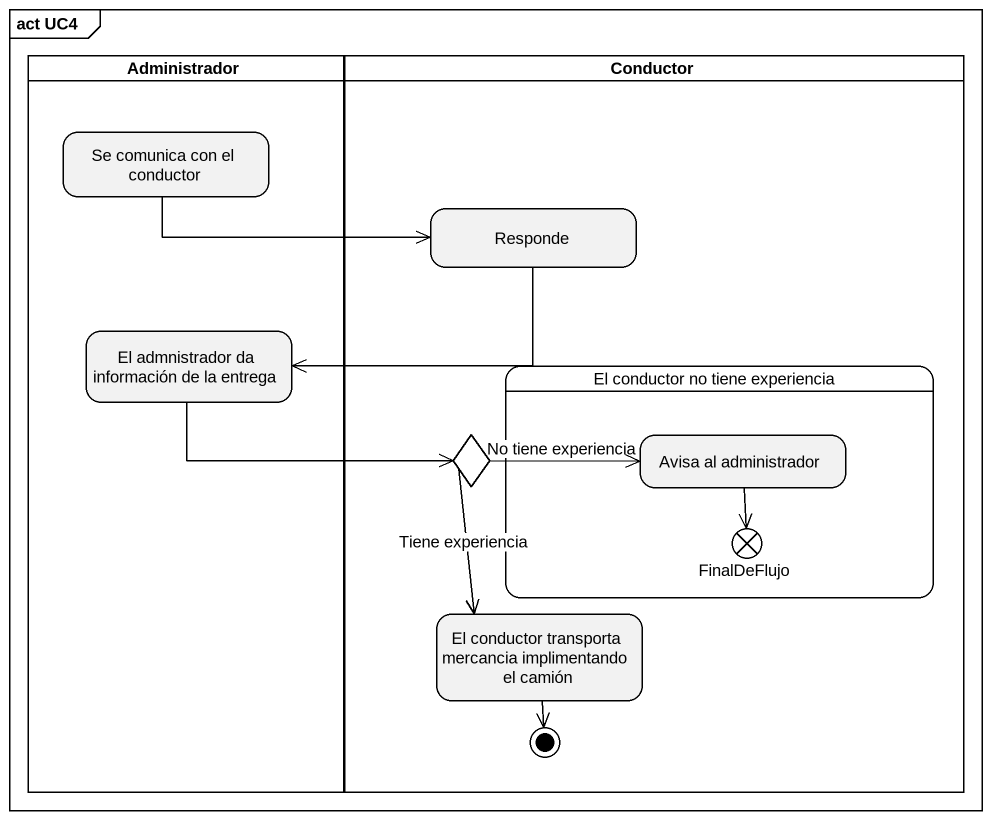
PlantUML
@startuml
mainframe act UC4
hide empty description
state Administrador <<partition>> {
  state "Se comunica con el conductor" as Se_comunica_con_el_conductor
  state "El admnistrador da información de la entrega" as El_admnistrador_da
}
state Conductor <<partition>> {
  state Responde
  state "El conductor no tiene experiencia" as El_conductor_no_tiene {
    state "Avisa al administrador" as Avisa_al_administrador
    state FinalDeFlujo <<end>>
  }
  state choice1 <<choice>>
  state "El conductor transporta mercancia implimentando el camión" as El_conductor_transporta
  El_conductor_transporta --> [*]
}
Se_comunica_con_el_conductor -right-> Responde
Responde -left-> El_admnistrador_da
El_admnistrador_da -right-> choice1
choice1 -right-> Avisa_al_administrador : No tiene experiencia
choice1 --> El_conductor_transporta : Tiene experiencia
Avisa_al_administrador --> FinalDeFlujo
@enduml
